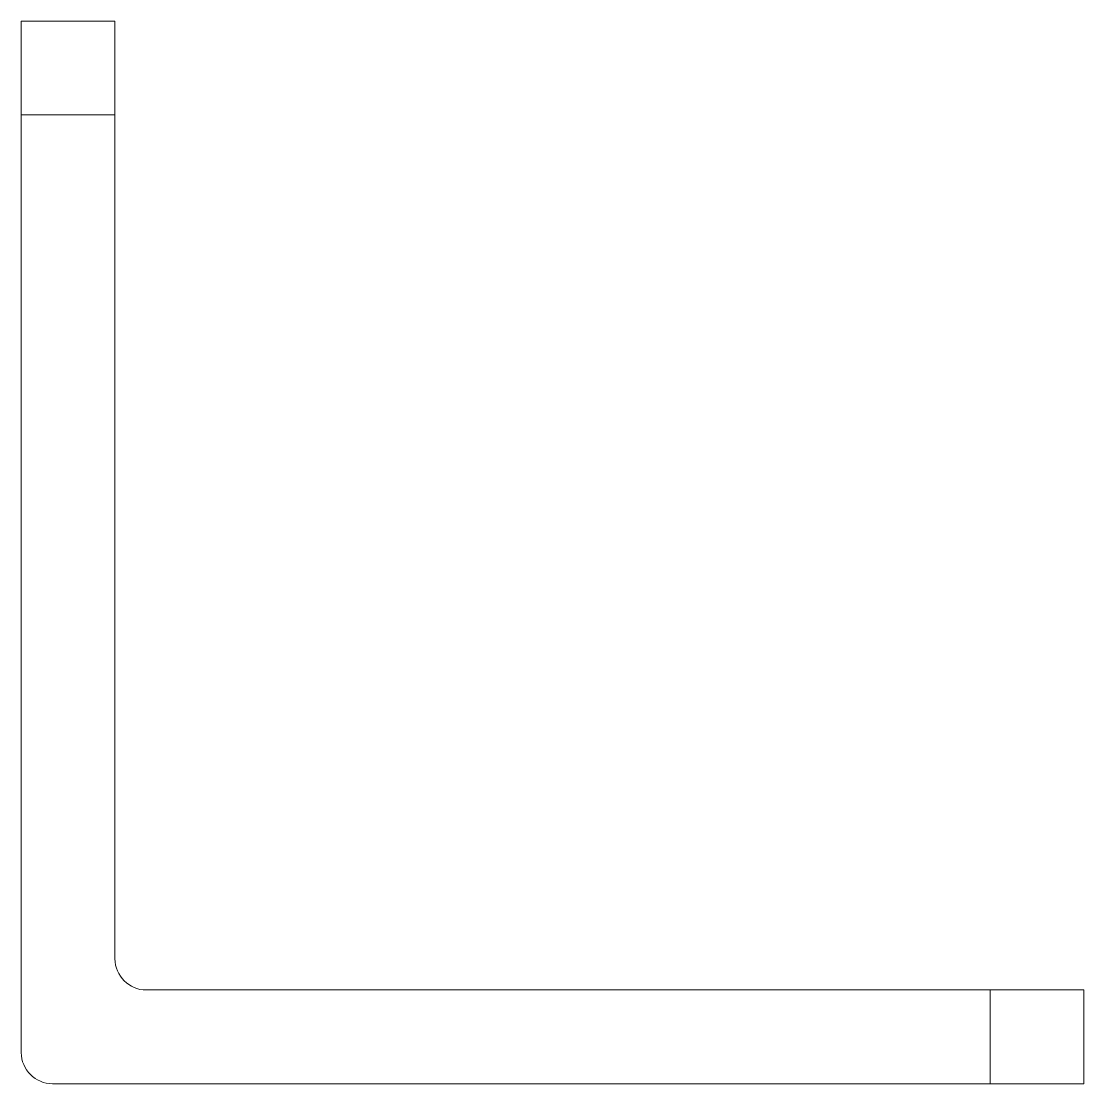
# Model space of a CAD drawing. Header units: millimetres. Extents: x -6 to 62, y -17.4 to 50.6.
import ezdxf

# ---------------------------------------------------------------- set-up
doc = ezdxf.new("R2010")
doc.units = ezdxf.units.MM

msp = doc.modelspace()

# ---------------------------------------------------------------- linework, layer by layer
at = {"color": 7, "linetype": 'Continuous', "lineweight": 15}
for p, q in [((-6, -15.42), (-6, 50.58)), ((-6, 50.58), (0, 50.58)), ((0, -9.42), (0, 50.58)), ((0, 44.58), (-6, 44.58)), ((62, -11.42), (2, -11.42)), ((56, -17.42), (56, -11.42)), ((62, -11.42), (62, -17.42)), ((-4, -17.42), (62, -17.42))]:
    msp.add_line(p, q, dxfattribs=at)
for centre in [(2, -9.42), (-4, -15.42)]:
    msp.add_arc(centre, 2, 180, 270, dxfattribs=at)

doc.saveas('drawing.dxf')
